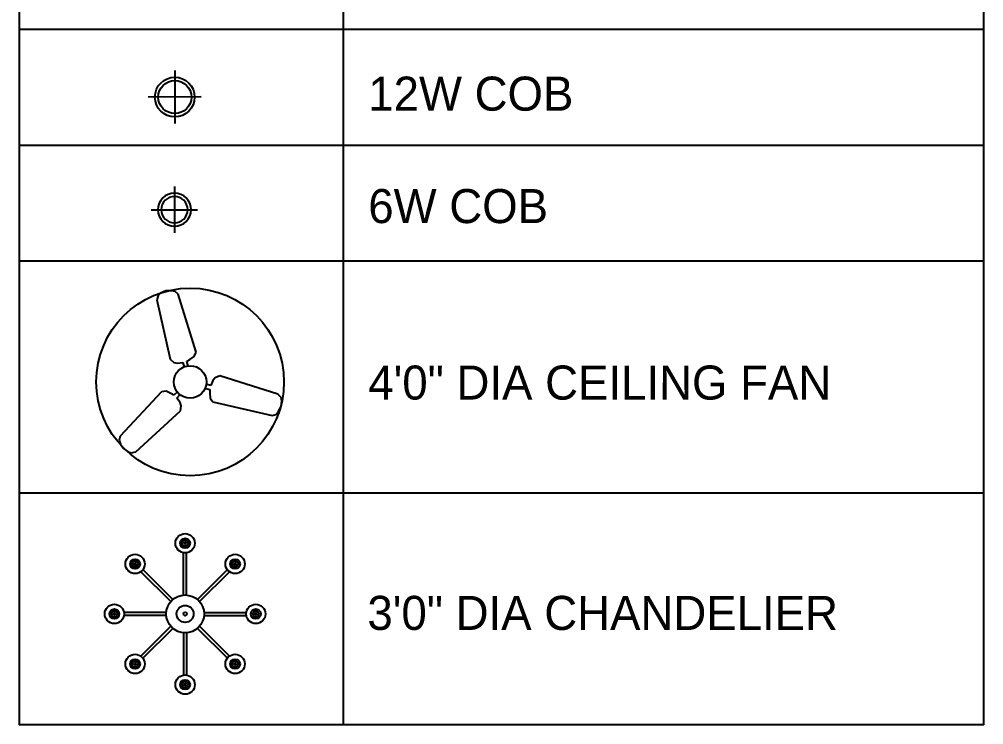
# Model space of a CAD drawing. Header units: inches. Extents: x 9636 to 21597, y -10243 to 557.
# Drawn here: x 13248.4 to 13394.1, y -10085.7 to -9979.1 of the extents above; entities that cross this region are included whole.
import ezdxf

# ---------------------------------------------------------------- set-up
doc = ezdxf.new("R2010")
doc.units = ezdxf.units.IN
doc.header["$MEASUREMENT"] = 0
doc.layers.add('THIET-BI', color=21, linetype='Continuous')
doc.styles.add('HEMI', font='stylu.ttf')

# ---------------------------------------------------------------- blocks, each defined once
blk = doc.blocks.new('ger')
at = {"color": 5}
for p, q in [((6473.06, -970.68), (6473.07, -978.68)), ((6469.07, -974.68), (6477.07, -974.68))]:
    blk.add_line(p, q, dxfattribs=at)
for radius in [3, 2.5]:
    blk.add_circle((6473.07, -974.68), radius, dxfattribs=at)
blk = doc.blocks.new('rg')
at = {"color": 6}
for p, q in [((6523.86, -972.55), (6523.86, -979.55)), ((6520.36, -976.05), (6527.36, -976.05))]:
    blk.add_line(p, q, dxfattribs=at)
for radius in [2.5, 2]:
    blk.add_circle((6523.86, -976.05), radius, dxfattribs=at)
blk = doc.blocks.new('A$C1C43440E')
at = {"layer": 'THIET-BI', "color": 18, "true_color": 0x000000}
for p, q in [((143.8, 581.1), (139.5, 564.2)), ((152.8, 589.3), (143.8, 581.1)), ((172.3, 598), (152.8, 589.3)), ((191.8, 598.2), (172.3, 598)), ((207, 596.1), (191.8, 598.2)), ((217.6, 585.2), (207, 596.1)), ((283.9, 371.8), (217.6, 585.2)), ((139.5, 564.2), (187.9, 346)), ((276.4, 355.5), (283.9, 371.8)), ((187.9, 346), (202.2, 334.1)), ((202.2, 334.1), (215.2, 331.5)), ((215.2, 331.5), (234.9, 334.1)), ((234.9, 334.1), (240, 316.6)), ((249.5, 338.4), (260.9, 344.5)), ((254.3, 320.4), (249.5, 338.4)), ((260.9, 344.5), (276.4, 355.5)), ((338, 249.3), (320.3, 253.6)), ((345.6, 267.6), (338, 249.3)), ((354.4, 277.5), (345.6, 267.6)), ((371.8, 284), (354.4, 277.5)), ((585, 216.8), (371.8, 284)), ((155.8, 226), (4.2, 61.9)), ((173.7, 227.6), (155.8, 226)), ((191, 219.7), (173.7, 227.6)), ((202, 212.9), (191, 219.7)), ((215.1, 226), (202, 212.9)), ((213, 202.4), (225.6, 215.5)), ((316.5, 239.3), (334.4, 234.5)), ((334.4, 234.5), (334, 221.5)), ((334, 221.5), (335.9, 202.6)), ((597.5, 204.6), (585, 216.8)), ((225.1, 186.7), (213, 202.4)), ((229.3, 174.1), (225.1, 186.7)), ((335.9, 202.6), (346.1, 188)), ((346.1, 188), (564.1, 138.7)), ((600.1, 192.8), (597.5, 204.6)), ((597.8, 171.5), (600.1, 192.8)), ((61.4, 4.7), (226.1, 155.7)), ((226.1, 155.7), (229.3, 174.1)), ((564.1, 138.7), (578.9, 142.4)), ((578.9, 142.4), (588.3, 154.5)), ((588.3, 154.5), (597.8, 171.5)), ((4.2, 61.9), (0, 47.2)), ((0, 47.2), (5.8, 33)), ((5.8, 33), (15.7, 16.3)), ((15.7, 16.3), (33.1, 3.7)), ((33.1, 3.7), (44.6, 0)), ((44.6, 0), (61.4, 4.7))]:
    blk.add_line(p, q, dxfattribs=at)
blk.add_circle((262, 261.9), 60, dxfattribs=at)
blk = doc.blocks.new('3r')
blk.add_circle((6568.27, -1060.41), 21)
at = {"layer": 'THIET-BI', "xscale": 0.06069589590044594, "yscale": 0.06069589590044594, "zscale": 0.06069589590044594}
blk.add_blockref('A$C1C43440E', (6552.37, -1076.31), dxfattribs=at)
blk = doc.blocks.new('DVB')
at = {"color": 30, "linetype": 'ByBlock', "true_color": 0xf26722}
for p, q in [((4631.71, 639.61), (4631.71, 646)), ((4632.16, 639.61), (4632.16, 646)), ((4629.76, 638.62), (4625.24, 643.14)), ((4630.08, 638.93), (4625.56, 643.45)), ((4633.8, 638.93), (4638.32, 643.45)), ((4634.11, 638.62), (4638.64, 643.14)), ((4629.09, 636.98), (4622.69, 636.98)), ((4634.79, 636.98), (4641.19, 636.98)), ((4629.09, 636.53), (4622.69, 636.53)), ((4634.79, 636.53), (4641.19, 636.53)), ((4629.76, 634.9), (4625.24, 630.38)), ((4630.08, 634.58), (4625.56, 630.06)), ((4631.71, 633.9), (4631.71, 627.51)), ((4632.16, 633.9), (4632.16, 627.51)), ((4633.8, 634.58), (4638.32, 630.06)), ((4634.11, 634.9), (4638.64, 630.38))]:
    blk.add_line(p, q, dxfattribs=at)
for centre, radius in [((4631.94, 647.44), 1.46), ((4631.94, 647.44), 0.745), ((4631.94, 647.44), 0.457), ((4631.94, 647.44), 0.155), ((4624.38, 644.31), 1.46), ((4639.49, 644.31), 1.46), ((4624.38, 644.31), 0.745), ((4624.38, 644.31), 0.457), ((4624.38, 644.31), 0.155), ((4639.49, 644.31), 0.745), ((4639.49, 644.31), 0.457), ((4639.49, 644.31), 0.155), ((4631.94, 636.76), 2.86), ((4621.25, 636.76), 1.46), ((4642.62, 636.76), 1.46), ((4621.25, 636.76), 0.745), ((4621.25, 636.76), 0.457), ((4621.25, 636.76), 0.155), ((4631.94, 636.76), 1.29), ((4631.94, 636.76), 0.269), ((4642.62, 636.76), 0.745), ((4642.62, 636.76), 0.457), ((4642.62, 636.76), 0.155), ((4624.38, 629.2), 1.46), ((4624.38, 629.2), 0.745), ((4624.38, 629.2), 0.457), ((4639.49, 629.2), 1.46), ((4639.49, 629.2), 0.745), ((4639.49, 629.2), 0.457), ((4624.38, 629.2), 0.155), ((4639.49, 629.2), 0.155), ((4631.94, 626.07), 1.46), ((4631.94, 626.07), 0.745), ((4631.94, 626.07), 0.457), ((4631.94, 626.07), 0.155)]:
    blk.add_circle(centre, radius, dxfattribs=at)

msp = doc.modelspace()

# ---------------------------------------------------------------- linework, layer by layer
for p, q in [((13248.41, -9867.56), (13248.41, -10085.68)), ((13297.33, -9867.56), (13297.33, -10085.68)), ((13394.1, -10085.68), (13394.1, -9867.56)), ((13394.1, -9980.61), (13248.41, -9980.61)), ((13394.1, -9998.12), (13248.41, -9998.12)), ((13394.1, -10015.63), (13248.41, -10015.63)), ((13394.1, -10050.66), (13248.41, -10050.66)), ((13394.1, -10085.68), (13248.41, -10085.68))]:
    msp.add_line(p, q)

# ---------------------------------------------------------------- block references
at = {"rotation": 270}
msp.add_blockref('ger', (14246.58, -3517.75), dxfattribs=at)
at = {"xscale": -1, "rotation": 90}
msp.add_blockref('rg', (12295.8, -3483.98), dxfattribs=at)
at = {"xscale": 0.6750634209512346, "yscale": 0.6750634209512346, "zscale": 0.6750634209512346}
msp.add_blockref('3r', (8840.22, -9318.03), dxfattribs=at)
msp.add_blockref('DVB', (8641.52, -10705.69))

# ---------------------------------------------------------------- texts
at = {"lineweight": 15, "width": 87.2821, "attachment_point": 1, "rotation": 359.9906, "style": 'HEMI'}
for s, insert, char_height in [('12W COB', (13301.13, -9987.73), 5.148), ('6W COB', (13301.13, -10004.72), 5.148), ('4\'0" DIA CEILING FAN', (13301.13, -10031.39), 5.1478), ('3\'0" DIA CHANDELIER', (13301, -10066.2), 5.1478)]:
    msp.add_mtext(s, dxfattribs=dict(at, insert=insert, char_height=char_height))

doc.saveas('drawing.dxf')
